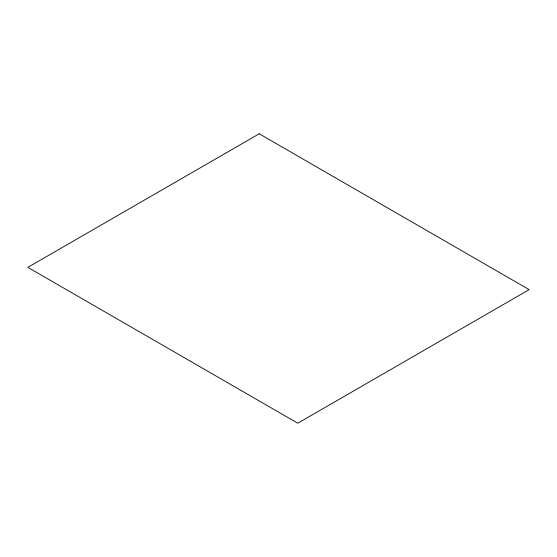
<?xml version="1.0" encoding="UTF-8"?>
<svg xmlns="http://www.w3.org/2000/svg" width="557" height="557" viewBox="0 0 557 557"><rect width="100%" height="100%" fill="white"/><g stroke="black" fill="none" stroke-linecap="round" stroke-linejoin="round"><path stroke-width="0.84" d="M259.221 133.791L27.85 267.367L297.779 423.209L529.15 289.633L259.221 133.791"/></g></svg>
